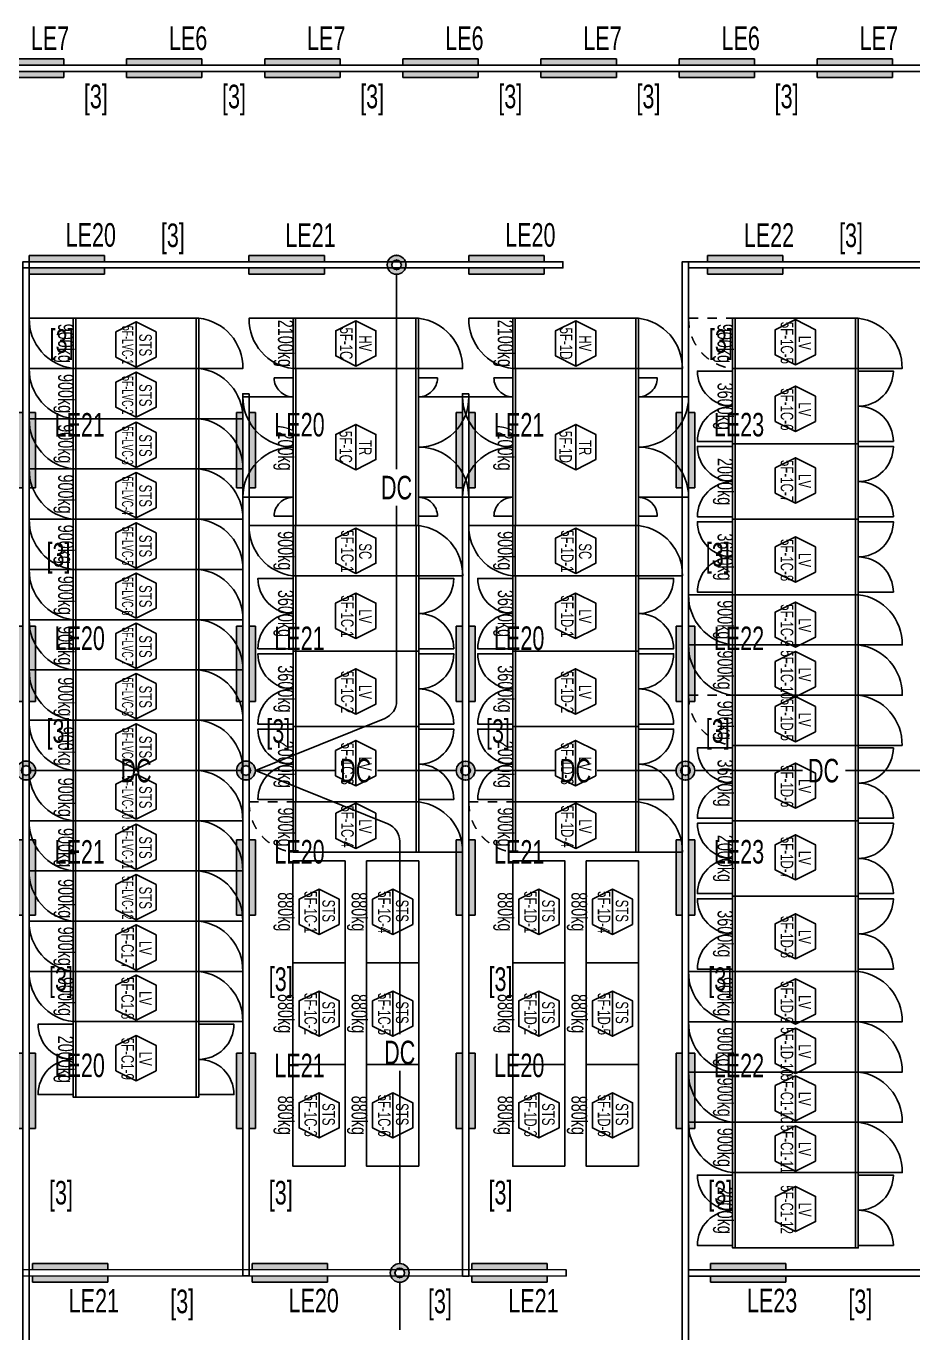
# Model space of a CAD drawing. Header units: millimetres. Extents: x 86947 to 500447, y -530175 to 1059536.
# Drawn here: x 321501 to 335622, y 400695 to 421500 of the extents above; entities that cross this region are included whole.
import ezdxf
from ezdxf.enums import TextEntityAlignment as Align

# ---------------------------------------------------------------- set-up
doc = ezdxf.new("R2010")
doc.units = ezdxf.units.MM
doc.header["$LTSCALE"] = 150
doc.linetypes.add('D1', pattern=[3, 1, -1, 1])
for name, color, linetype in [('------03 Lighting Fixture', 3, 'Continuous'), ('------04 Lighting Switch', 2, 'Continuous'), ('-----25 Emergency Lighting Embeded Wire in Ceiling or Wall', 1, 'Continuous'), ('-----28 Race Way', 1, 'Continuous'), ('-----33 Equipment', 5, 'Continuous'), ('-----36 Dimension', 1, 'Continuous')]:
    doc.layers.add(name, color=color, linetype=linetype)
doc.styles.add('ELEC', font='Dotum.ttf')

# ---------------------------------------------------------------- blocks, each defined once
blk = doc.blocks.new('STS-R')
blk.add_lwpolyline([(886994, -128588), (888614, -128588), (888614, -129418), (886994, -129418), (886994, -128588)])
blk = doc.blocks.new('전기실 장비배치')
at = {"layer": '-----33 Equipment'}
for p, q in [((147594, 498405, 0), (147594, 499205, 0)), ((149514, 498405, 0), (149514, 499205, 0)), ((151095, 498403, 0), (151095, 499203, 0)), ((153013, 498403, 0), (153013, 499203, 0)), ((154595, 498403, 0), (154595, 499203, 0)), ((156513, 498403, 0), (156513, 499203, 0)), ((158095, 498403, 0), (158095, 499203, 0)), ((160013, 498403, 0), (160013, 499203, 0)), ((147594, 497605, 0), (147594, 498405, 0)), ((149514, 497605, 0), (149514, 498405, 0)), ((151099, 495903, 0), (151099, 498403, 0)), ((153013, 495903, 0), (153013, 498403, 0)), ((154599, 495903, 0), (154599, 498403, 0)), ((156513, 495903, 0), (156513, 498403, 0)), ((158097, 498403, 0), (158097, 497203, 0)), ((160015, 498403, 0), (160015, 497203, 0)), ((147594, 496805, 0), (147594, 497605, 0)), ((149514, 496805, 0), (149514, 497605, 0)), ((158097, 497203, 0), (158097, 496003, 0)), ((160015, 497203, 0), (160015, 496003, 0)), ((147594, 496005, 0), (147594, 496805, 0)), ((149514, 496005, 0), (149514, 496805, 0)), ((147594, 495205, 0), (147594, 496005, 0)), ((149514, 495205, 0), (149514, 496005, 0)), ((158097, 496003, 0), (158097, 494803, 0)), ((160015, 496003, 0), (160015, 494803, 0)), ((151095, 495103, 0), (151095, 495903, 0)), ((153015, 495103, 0), (153015, 495903, 0)), ((154595, 495103, 0), (154595, 495903, 0)), ((156515, 495103, 0), (156515, 495903, 0)), ((147594, 494405, 0), (147594, 495205, 0)), ((149514, 494405, 0), (149514, 495205, 0)), ((151098, 495103, 0), (151098, 493903, 0)), ((153016, 495103, 0), (153016, 493903, 0)), ((154598, 495103, 0), (154598, 493903, 0)), ((156516, 495103, 0), (156516, 493903, 0)), ((158094, 494003, 0), (158094, 494803, 0)), ((160014, 494003, 0), (160014, 494803, 0)), ((147594, 493605, 0), (147594, 494405, 0)), ((149514, 493605, 0), (149514, 494405, 0)), ((151098, 493903, 0), (151098, 492703, 0)), ((153016, 493903, 0), (153016, 492703, 0)), ((154598, 493903, 0), (154598, 492703, 0)), ((156516, 493903, 0), (156516, 492703, 0)), ((158094, 493203, 0), (158094, 494003, 0)), ((160014, 493203, 0), (160014, 494003, 0)), ((147594, 492805, 0), (147594, 493605, 0)), ((149514, 492805, 0), (149514, 493605, 0)), ((158095, 492403, 0), (158095, 493203, 0)), ((160013, 492403, 0), (160013, 493203, 0)), ((147593, 492005, 0), (147593, 492805, 0)), ((149513, 492005, 0), (149513, 492805, 0)), ((151098, 492703, 0), (151098, 491503, 0)), ((153016, 492703, 0), (153016, 491503, 0)), ((154598, 492703, 0), (154598, 491503, 0)), ((156516, 492703, 0), (156516, 491503, 0)), ((158097, 492403, 0), (158097, 491203, 0)), ((160015, 492403, 0), (160015, 491203, 0)), ((147593, 491205, 0), (147593, 492005, 0)), ((149513, 491205, 0), (149513, 492005, 0)), ((151096, 490703, 0), (151096, 491503, 0)), ((153014, 490703, 0), (153014, 491503, 0)), ((154596, 490703, 0), (154596, 491503, 0)), ((156514, 490703, 0), (156514, 491503, 0)), ((147593, 490405, 0), (147593, 491205, 0)), ((149513, 490405, 0), (149513, 491205, 0)), ((158097, 491203, 0), (158097, 490003, 0)), ((160015, 491203, 0), (160015, 490003, 0)), ((147593, 489605, 0), (147593, 490405, 0)), ((149513, 489605, 0), (149513, 490405, 0)), ((158097, 490003, 0), (158097, 488803, 0)), ((160015, 490003, 0), (160015, 488803, 0)), ((147593, 488805, 0), (147593, 489605, 0)), ((149513, 488805, 0), (149513, 489605, 0)), ((147593, 488005, 0), (147593, 488805, 0)), ((149513, 488005, 0), (149513, 488805, 0)), ((158094, 488003, 0), (158094, 488803, 0)), ((160014, 488003, 0), (160014, 488803, 0)), ((147596, 488005, 0), (147596, 486805, 0)), ((149514, 488005, 0), (149514, 486805, 0)), ((158094, 487203, 0), (158094, 488003, 0)), ((160014, 487203, 0), (160014, 488003, 0)), ((158094, 486403, 0), (158094, 487203, 0)), ((160014, 486403, 0), (160014, 487203, 0)), ((158094, 485603, 0), (158094, 486403, 0)), ((160014, 485603, 0), (160014, 486403, 0)), ((158097, 485603, 0), (158097, 484403, 0)), ((160015, 485603, 0), (160015, 484403, 0))]:
    blk.add_line(p, q, dxfattribs=at)
at = {"layer": '-----33 Equipment', "elevation": 0}
for points in [[(147554, 498405, -0.385743), (146854, 499205), (147554, 499205)], [(149556, 499205, -0.385743), (150256, 498405), (149556, 498405)], [(151055, 498403, -0.385743), (150355, 499203), (151055, 499203)], [(153055, 499203, -0.385743), (153755, 498403), (153055, 498403)], [(154555, 498403, -0.385743), (153855, 499203), (154555, 499203)], [(156555, 499203, -0.385743), (157255, 498403), (156555, 498403)], [(160055, 499203, -0.385743), (160755, 498403), (160055, 498403)], [(147554, 497605, -0.385743), (146854, 498405), (147554, 498405)], [(149556, 498405, -0.385743), (150256, 497605), (149556, 497605)], [(158055, 497243), (157495, 497243, -0.414214), (158055, 497803, -0.414214), (157495, 498363), (158055, 498363)], [(160055, 497243), (160615, 497243, 0.414214), (160055, 497803, 0.414214), (160615, 498363), (160615, 498363), (160055, 498363)], [(151055, 496053), (150755, 496053, -0.414214), (151055, 496353), (150255, 496353, -0.414214), (151055, 497153, -0.414214), (150255, 497953), (151055, 497953, -0.414214), (150755, 498253), (151055, 498253)], [(153055, 496053), (153355, 496053, 0.414214), (153055, 496353), (153855, 496353, 0.414214), (153055, 497153, 0.414214), (153855, 497953), (153055, 497953, 0.414214), (153355, 498253), (153055, 498253)], [(154555, 496053), (154255, 496053, -0.414214), (154555, 496353), (153755, 496353, -0.414214), (154555, 497153, -0.414214), (153755, 497953), (154555, 497953, -0.414214), (154255, 498253), (154555, 498253)], [(156555, 496053), (156855, 496053, 0.414214), (156555, 496353), (157355, 496353, 0.414214), (156555, 497153, 0.414214), (157355, 497953), (156555, 497953, 0.414214), (156855, 498253), (156555, 498253)], [(147554, 496805, -0.385743), (146854, 497605), (147554, 497605)], [(149556, 497605, -0.385743), (150256, 496805), (149556, 496805)], [(158055, 496043), (157495, 496043, -0.414214), (158055, 496603, -0.414214), (157495, 497163), (158055, 497163)], [(160055, 496043), (160615, 496043, 0.414214), (160055, 496603, 0.414214), (160615, 497163), (160615, 497163), (160055, 497163)], [(147554, 496005, -0.385743), (146854, 496805), (147554, 496805)], [(149556, 496805, -0.385743), (150256, 496005), (149556, 496005)], [(147554, 495205, -0.385743), (146854, 496005), (147554, 496005)], [(149556, 496005, -0.385743), (150256, 495205), (149556, 495205)], [(151055, 495103, -0.385743), (150355, 495903), (151055, 495903)], [(153057, 495903, -0.385743), (153757, 495103), (153057, 495103)], [(154555, 495103, -0.385743), (153855, 495903), (154555, 495903)], [(156557, 495903, -0.385743), (157257, 495103), (156557, 495103)], [(158055, 494843), (157495, 494843, -0.414214), (158055, 495403, -0.414214), (157495, 495963), (158055, 495963)], [(160055, 494843), (160615, 494843, 0.414214), (160055, 495403, 0.414214), (160615, 495963), (160615, 495963), (160055, 495963)], [(147554, 494405, -0.385743), (146854, 495205), (147554, 495205)], [(149556, 495205, -0.385743), (150256, 494405), (149556, 494405)], [(151056, 493943), (150496, 493943, -0.414214), (151056, 494503, -0.414214), (150496, 495063), (151056, 495063)], [(153056, 495063), (153616, 495063), (153616, 495063, -0.414214), (153056, 494503, -0.414214), (153616, 493943), (153056, 493943)], [(154556, 493943), (153996, 493943, -0.414214), (154556, 494503, -0.414214), (153996, 495063), (154556, 495063)], [(156556, 495063), (157116, 495063), (157116, 495063, -0.414214), (156556, 494503, -0.414214), (157116, 493943), (156556, 493943)], [(158054, 494003, -0.385743), (157354, 494803), (158054, 494803)], [(160056, 494803, -0.385743), (160756, 494003), (160056, 494003)], [(147554, 493605, -0.385743), (146854, 494405), (147554, 494405)], [(149556, 494405, -0.385743), (150256, 493605), (149556, 493605)], [(158054, 493203, -0.385743), (157354, 494003), (158054, 494003)], [(160056, 494003, -0.385743), (160756, 493203), (160056, 493203)], [(151056, 492743), (150496, 492743, -0.414214), (151056, 493303, -0.414214), (150496, 493863), (151056, 493863)], [(153056, 492743), (153616, 492743, 0.414214), (153056, 493303, 0.414214), (153616, 493863), (153616, 493863), (153056, 493863)], [(154556, 492743), (153996, 492743, -0.414214), (154556, 493303, -0.414214), (153996, 493863), (154556, 493863)], [(156556, 492743), (157116, 492743, 0.414214), (156556, 493303, 0.414214), (157116, 493863), (157116, 493863), (156556, 493863)], [(147554, 492805, -0.385743), (146854, 493605), (147554, 493605)], [(149556, 493605, -0.385743), (150256, 492805), (149556, 492805)], [(160055, 493203, -0.385743), (160755, 492403), (160055, 492403)], [(147553, 492005, -0.385743), (146853, 492805), (147553, 492805)], [(149555, 492805, -0.385743), (150255, 492005), (149555, 492005)], [(151056, 491543), (150496, 491543, -0.414214), (151056, 492103, -0.414214), (150496, 492663), (151056, 492663)], [(153056, 491543), (153616, 491543, 0.414214), (153056, 492103, 0.414214), (153616, 492663), (153616, 492663), (153056, 492663)], [(154556, 491543), (153996, 491543, -0.414214), (154556, 492103, -0.414214), (153996, 492663), (154556, 492663)], [(156556, 491543), (157116, 491543, 0.414214), (156556, 492103, 0.414214), (157116, 492663), (157116, 492663), (156556, 492663)], [(158055, 491243), (157495, 491243, -0.414214), (158055, 491803, -0.414214), (157495, 492363), (158055, 492363)], [(160055, 491243), (160615, 491243, 0.414214), (160055, 491803, 0.414214), (160615, 492363), (160615, 492363), (160055, 492363)], [(147553, 491205, -0.385743), (146853, 492005), (147553, 492005)], [(149555, 492005, -0.385743), (150255, 491205), (149555, 491205)], [(153056, 491503, -0.385743), (153756, 490703), (153056, 490703)], [(156556, 491503, -0.385743), (157256, 490703), (156556, 490703)], [(147553, 490405, -0.385743), (146853, 491205), (147553, 491205)], [(149555, 491205, -0.385743), (150255, 490405), (149555, 490405)], [(158055, 490043), (157495, 490043, -0.414214), (158055, 490603, -0.414214), (157495, 491163), (158055, 491163)], [(160055, 490043), (160615, 490043, 0.414214), (160055, 490603, 0.414214), (160615, 491163), (160615, 491163), (160055, 491163)], [(147553, 489605, -0.385743), (146853, 490405), (147553, 490405)], [(149555, 490405, -0.385743), (150255, 489605), (149514, 489605)], [(158055, 488843), (157495, 488843, -0.414214), (158055, 489403, -0.414214), (157495, 489963), (158055, 489963)], [(160055, 488843), (160615, 488843, 0.414214), (160055, 489403, 0.414214), (160615, 489963), (160615, 489963), (160055, 489963)], [(147553, 488805, -0.385743), (146853, 489605), (147553, 489605)], [(149555, 489605, -0.385743), (150255, 488805), (149555, 488805)], [(147553, 488005, -0.385743), (146853, 488805), (147553, 488805)], [(149555, 488805, -0.385743), (150255, 488005), (149555, 488005)], [(158054, 488003, -0.385743), (157354, 488803), (158054, 488803)], [(160056, 488803, -0.385743), (160756, 488003), (160056, 488003)], [(147554, 487965), (146994, 487965, 0.414214), (147554, 487405, 0.414214), (146994, 486845), (147554, 486845)], [(149554, 486845), (150114, 486845, 0.414214), (149554, 487405, 0.414214), (150114, 487965), (150114, 487965), (149554, 487965)], [(158054, 487203, -0.385743), (157354, 488003), (158054, 488003)], [(160056, 488003, -0.385743), (160756, 487203), (160056, 487203)], [(158054, 486403, -0.385743), (157354, 487203), (158054, 487203)], [(160056, 487203, -0.385743), (160756, 486403), (160056, 486403)], [(158054, 485603, -0.385743), (157354, 486403), (158054, 486403)], [(160056, 486403, -0.385743), (160756, 485603), (160056, 485603)], [(158055, 485563), (157495, 485563, 0.414214), (158055, 485003, 0.414214), (157495, 484443), (158055, 484443)], [(160055, 484443), (160615, 484443, 0.414214), (160055, 485003, 0.414214), (160615, 485563), (160615, 485563), (160055, 485563)]]:
    blk.add_lwpolyline(points, format="xyb", dxfattribs=at)
for points in [[(147554, 498405), (147554, 499205), (149556, 499205), (149556, 498405)], [(151055, 498403), (151055, 499203), (153055, 499203), (153055, 498403)], [(154555, 498403), (154555, 499203), (156555, 499203), (156555, 498403)], [(158055, 498403), (158055, 499203), (160055, 499203), (160055, 498403)], [(147554, 497605), (147554, 498405), (149556, 498405), (149556, 497605)], [(153055, 495903), (153055, 498403), (151055, 498403), (151055, 495903)], [(156555, 495903), (156555, 498403), (154555, 498403), (154555, 495903)], [(160055, 498403), (160055, 497203), (158055, 497203), (158055, 498403)], [(147554, 496805), (147554, 497605), (149556, 497605), (149556, 496805)], [(160055, 497203), (160055, 496003), (158055, 496003), (158055, 497203)], [(147554, 496005), (147554, 496805), (149556, 496805), (149556, 496005)], [(147554, 495205), (147554, 496005), (149556, 496005), (149556, 495205)], [(160055, 496003), (160055, 494803), (158055, 494803), (158055, 496003)], [(151055, 495103), (151055, 495903), (153057, 495903), (153057, 495103)], [(154555, 495103), (154555, 495903), (156557, 495903), (156557, 495103)], [(147554, 494405), (147554, 495205), (149556, 495205), (149556, 494405)], [(153056, 495103), (153056, 493903), (151056, 493903), (151056, 495103)], [(156556, 495103), (156556, 493903), (154556, 493903), (154556, 495103)], [(158054, 494003), (158054, 494803), (160056, 494803), (160056, 494003)], [(147554, 493605), (147554, 494405), (149556, 494405), (149556, 493605)], [(153056, 493903), (153056, 492703), (151056, 492703), (151056, 493903)], [(156556, 493903), (156556, 492703), (154556, 492703), (154556, 493903)], [(158054, 493203), (158054, 494003), (160056, 494003), (160056, 493203)], [(147554, 492805), (147554, 493605), (149556, 493605), (149556, 492805)], [(158055, 492403), (158055, 493203), (160055, 493203), (160055, 492403)], [(147553, 492005), (147553, 492805), (149555, 492805), (149555, 492005)], [(153056, 492703), (153056, 491503), (151056, 491503), (151056, 492703)], [(156556, 492703), (156556, 491503), (154556, 491503), (154556, 492703)], [(160055, 492403), (160055, 491203), (158055, 491203), (158055, 492403)], [(147553, 491205), (147553, 492005), (149555, 492005), (149555, 491205)], [(151056, 490703), (151056, 491503), (153056, 491503), (153056, 490703)], [(154556, 490703), (154556, 491503), (156556, 491503), (156556, 490703)], [(147553, 490405), (147553, 491205), (149555, 491205), (149555, 490405)], [(160055, 491203), (160055, 490003), (158055, 490003), (158055, 491203)], [(147553, 489605), (147553, 490405), (149555, 490405), (149555, 489605)], [(160055, 490003), (160055, 488803), (158055, 488803), (158055, 490003)], [(147553, 488805), (147553, 489605), (149555, 489605), (149555, 488805)], [(147553, 488005), (147553, 488805), (149555, 488805), (149555, 488005)], [(158054, 488003), (158054, 488803), (160056, 488803), (160056, 488003)], [(149554, 488005), (149554, 486805), (147554, 486805), (147554, 488005)], [(158054, 487203), (158054, 488003), (160056, 488003), (160056, 487203)], [(158054, 486403), (158054, 487203), (160056, 487203), (160056, 486403)], [(158054, 485603), (158054, 486403), (160056, 486403), (160056, 485603)], [(160055, 485603), (160055, 484403), (158055, 484403), (158055, 485603)]]:
    blk.add_lwpolyline(points, close=True, dxfattribs=at)
for points in [[(148555, 498427), (148555, 499147), (148875, 498987), (148875, 498586), (148555, 498427), (148235, 498586), (148235, 498987), (148555, 499147)], [(152055, 498443), (152055, 499163), (152375, 499004), (152375, 498603), (152055, 498443), (151735, 498603), (151735, 499004), (152055, 499163)], [(155557, 498443), (155557, 499163), (155877, 499004), (155877, 498603), (155557, 498443), (155237, 498603), (155237, 499004), (155557, 499163)], [(159055, 498462), (159055, 499182), (159375, 499022), (159375, 498621), (159055, 498462), (158735, 498621), (158735, 499022), (159055, 499182)], [(148555, 497627), (148555, 498347), (148875, 498187), (148875, 497786), (148555, 497627), (148235, 497786), (148235, 498187), (148555, 498347)], [(159055, 497403), (159055, 498123), (159375, 497963), (159375, 497562), (159055, 497403), (158735, 497562), (158735, 497963), (159055, 498123)], [(148555, 496827), (148555, 497547), (148875, 497387), (148875, 496986), (148555, 496827), (148235, 496986), (148235, 497387), (148555, 497547)], [(152055, 496793), (152055, 497513), (152375, 497354), (152375, 496953), (152055, 496793), (151735, 496953), (151735, 497354), (152055, 497513)], [(155557, 496793), (155557, 497513), (155877, 497354), (155877, 496953), (155557, 496793), (155237, 496953), (155237, 497354), (155557, 497513)], [(159055, 496262), (159055, 496982), (159375, 496822), (159375, 496421), (159055, 496262), (158735, 496421), (158735, 496822), (159055, 496982)], [(148555, 496027), (148555, 496747), (148875, 496587), (148875, 496186), (148555, 496027), (148235, 496186), (148235, 496587), (148555, 496747)], [(148555, 495227), (148555, 495947), (148875, 495787), (148875, 495386), (148555, 495227), (148235, 495386), (148235, 495787), (148555, 495947)], [(152055, 495142), (152055, 495862), (152375, 495703), (152375, 495302), (152055, 495142), (151735, 495302), (151735, 495703), (152055, 495862)], [(155557, 495142), (155557, 495862), (155877, 495703), (155877, 495302), (155557, 495142), (155237, 495302), (155237, 495703), (155557, 495862)], [(159055, 495003), (159055, 495723), (159375, 495563), (159375, 495162), (159055, 495003), (158735, 495162), (158735, 495563), (159055, 495723)], [(148555, 494427), (148555, 495147), (148875, 494987), (148875, 494586), (148555, 494427), (148235, 494586), (148235, 494987), (148555, 495147)], [(152054, 494107), (152054, 494827), (152374, 494668), (152374, 494267), (152054, 494107), (151734, 494267), (151734, 494668), (152054, 494827)], [(155556, 494107), (155556, 494827), (155876, 494668), (155876, 494267), (155556, 494107), (155236, 494267), (155236, 494668), (155556, 494827)], [(159055, 493965), (159055, 494685), (159375, 494525), (159375, 494124), (159055, 493965), (158735, 494124), (158735, 494525), (159055, 494685)], [(148555, 493627), (148555, 494347), (148875, 494187), (148875, 493786), (148555, 493627), (148235, 493786), (148235, 494187), (148555, 494347)], [(159055, 493179), (159055, 493899), (159375, 493739), (159375, 493338), (159055, 493179), (158735, 493338), (158735, 493739), (159055, 493899)], [(148555, 492827), (148555, 493547), (148875, 493387), (148875, 492986), (148555, 492827), (148235, 492986), (148235, 493387), (148555, 493547)], [(152054, 492903), (152054, 493623), (152374, 493463), (152374, 493062), (152054, 492903), (151734, 493062), (151734, 493463), (152054, 493623)], [(155556, 492903), (155556, 493623), (155876, 493463), (155876, 493062), (155556, 492903), (155236, 493062), (155236, 493463), (155556, 493623)], [(159055, 492462), (159055, 493182), (159375, 493022), (159375, 492621), (159055, 492462), (158735, 492621), (158735, 493022), (159055, 493182)], [(148555, 492027), (148555, 492747), (148875, 492587), (148875, 492186), (148555, 492027), (148235, 492186), (148235, 492587), (148555, 492747)], [(152054, 491762), (152054, 492482), (152374, 492322), (152374, 491921), (152054, 491762), (151734, 491921), (151734, 492322), (152054, 492482)], [(155556, 491762), (155556, 492482), (155876, 492322), (155876, 491921), (155556, 491762), (155236, 491921), (155236, 492322), (155556, 492482)], [(159055, 491403), (159055, 492123), (159375, 491963), (159375, 491562), (159055, 491403), (158735, 491562), (158735, 491963), (159055, 492123)], [(148555, 491227), (148555, 491947), (148875, 491787), (148875, 491386), (148555, 491227), (148235, 491386), (148235, 491787), (148555, 491947)], [(152056, 490762), (152056, 491482), (152376, 491322), (152376, 490921), (152056, 490762), (151736, 490921), (151736, 491322), (152056, 491482)], [(155558, 490762), (155558, 491482), (155878, 491322), (155878, 490921), (155558, 490762), (155238, 490921), (155238, 491322), (155558, 491482)], [(148555, 490427), (148555, 491147), (148875, 490987), (148875, 490586), (148555, 490427), (148235, 490586), (148235, 490987), (148555, 491147)], [(159055, 490262), (159055, 490982), (159375, 490822), (159375, 490421), (159055, 490262), (158735, 490421), (158735, 490822), (159055, 490982)], [(148555, 489627), (148555, 490347), (148875, 490187), (148875, 489786), (148555, 489627), (148235, 489786), (148235, 490187), (148555, 490347)], [(151471, 490113), (151471, 489393), (151151, 489553), (151151, 489954), (151471, 490113), (151791, 489954), (151791, 489553), (151471, 489393)], [(152643, 490113), (152643, 489393), (152323, 489553), (152323, 489954), (152643, 490113), (152963, 489954), (152963, 489553), (152643, 489393)], [(154971, 490113), (154971, 489393), (154651, 489553), (154651, 489954), (154971, 490113), (155291, 489954), (155291, 489553), (154971, 489393)], [(156143, 490113), (156143, 489393), (155823, 489553), (155823, 489954), (156143, 490113), (156463, 489954), (156463, 489553), (156143, 489393)], [(148555, 488827), (148555, 489547), (148875, 489387), (148875, 488986), (148555, 488827), (148235, 488986), (148235, 489387), (148555, 489547)], [(159055, 489003), (159055, 489723), (159375, 489563), (159375, 489162), (159055, 489003), (158735, 489162), (158735, 489563), (159055, 489723)], [(148555, 488027), (148555, 488747), (148875, 488587), (148875, 488186), (148555, 488027), (148235, 488186), (148235, 488587), (148555, 488747)], [(151471, 488493), (151471, 487773), (151151, 487933), (151151, 488334), (151471, 488493), (151791, 488334), (151791, 487933), (151471, 487773)], [(152643, 488493), (152643, 487773), (152323, 487933), (152323, 488334), (152643, 488493), (152963, 488334), (152963, 487933), (152643, 487773)], [(154971, 488493), (154971, 487773), (154651, 487933), (154651, 488334), (154971, 488493), (155291, 488334), (155291, 487933), (154971, 487773)], [(156143, 488493), (156143, 487773), (155823, 487933), (155823, 488334), (156143, 488493), (156463, 488334), (156463, 487933), (156143, 487773)], [(159055, 487965), (159055, 488685), (159375, 488525), (159375, 488124), (159055, 487965), (158735, 488124), (158735, 488525), (159055, 488685)], [(159055, 487179), (159055, 487899), (159375, 487739), (159375, 487338), (159055, 487179), (158735, 487338), (158735, 487739), (159055, 487899)], [(148556, 487063), (148556, 487783), (148876, 487624), (148876, 487223), (148556, 487063), (148236, 487223), (148236, 487624), (148556, 487783)], [(159055, 486425), (159055, 487145), (159375, 486986), (159375, 486585), (159055, 486425), (158735, 486585), (158735, 486986), (159055, 487145)], [(151471, 486873), (151471, 486153), (151151, 486313), (151151, 486714), (151471, 486873), (151791, 486714), (151791, 486313), (151471, 486153)], [(152643, 486873), (152643, 486153), (152323, 486313), (152323, 486714), (152643, 486873), (152963, 486714), (152963, 486313), (152643, 486153)], [(154971, 486873), (154971, 486153), (154651, 486313), (154651, 486714), (154971, 486873), (155291, 486714), (155291, 486313), (154971, 486153)], [(156143, 486873), (156143, 486153), (155823, 486313), (155823, 486714), (156143, 486873), (156463, 486714), (156463, 486313), (156143, 486153)], [(159055, 485625), (159055, 486345), (159375, 486186), (159375, 485785), (159055, 485625), (158735, 485785), (158735, 486186), (159055, 486345)], [(159056, 484662), (159056, 485382), (159376, 485222), (159376, 484821), (159056, 484662), (158736, 484821), (158736, 485222), (159056, 485382)]]:
    blk.add_lwpolyline(points, dxfattribs=at)
at = {"layer": '-----33 Equipment', "linetype": 'D1', "elevation": 0}
for points in [[(158055, 498403, -0.385743), (157355, 499203), (158055, 499203)], [(158055, 492403, -0.385743), (157355, 493203), (158055, 493203)], [(151056, 490703, -0.385743), (150356, 491503), (151056, 491503)], [(154556, 490703, -0.385743), (153856, 491503), (154556, 491503)]]:
    blk.add_lwpolyline(points, format="xyb", dxfattribs=at)
at = {"layer": '-----33 Equipment', "xscale": -1, "rotation": 270}
for p in [(280472, -398050, 0), (281644, -398050, 0), (283972, -398050, 0), (285144, -398050, 0), (280472, -399670, 0), (281644, -399670, 0), (283972, -399670, 0), (285144, -399670, 0), (280472, -401290, 0), (281644, -401290, 0), (283972, -401290, 0), (285144, -401290, 0)]:
    blk.add_blockref('STS-R', p, dxfattribs=at)
at = {"layer": '-----33 Equipment', "style": 'ELEC', "width": 0.7}
for s, p in [('900kg', (147408, 498805, 0)), ('2100kg', (150909, 498804, 0)), ('2100kg', (154409, 498804, 0)), ('900kg', (157909, 498803, 0)), ('900kg', (147408, 498005, 0)), ('3600kg', (157909, 497803, 0)), ('900kg', (147408, 497205, 0)), ('7200kg', (150909, 497153, 0)), ('7200kg', (154409, 497153, 0)), ('2000kg', (157909, 496603, 0)), ('900kg', (147408, 496405, 0)), ('900kg', (147408, 495605, 0)), ('900kg', (150909, 495503, 0)), ('900kg', (154409, 495503, 0)), ('3600kg', (157909, 495403, 0)), ('900kg', (147408, 494791, 0)), ('3600kg', (150910, 494503, 0)), ('3600kg', (154410, 494503, 0)), ('900kg', (157908, 494403, 0)), ('900kg', (147408, 493991, 0)), ('900kg', (157908, 493603, 0)), ('3600kg', (150910, 493303, 0)), ('3600kg', (154410, 493303, 0)), ('900kg', (147408, 493177, 0)), ('900kg', (157909, 492803, 0)), ('900kg', (147408, 492391, 0)), ('2000kg', (150910, 492103, 0)), ('2000kg', (154410, 492103, 0)), ('3600kg', (157909, 491803, 0)), ('900kg', (147408, 491577, 0)), ('900kg', (150910, 491103, 0)), ('900kg', (154410, 491103, 0)), ('900kg', (147408, 490777, 0)), ('2000kg', (157909, 490603, 0)), ('900kg', (147408, 489964, 0)), ('880kg', (150910, 489754, 0)), ('880kg', (152082, 489754, 0)), ('880kg', (154410, 489754, 0)), ('880kg', (155582, 489754, 0)), ('3600kg', (157909, 489403, 0)), ('900kg', (147407, 489205, 0)), ('900kg', (147407, 488405, 0)), ('900kg', (157908, 488403, 0)), ('880kg', (150910, 488134, 0)), ('880kg', (152082, 488134, 0)), ('880kg', (154410, 488134, 0)), ('880kg', (155582, 488134, 0)), ('900kg', (157908, 487603, 0)), ('2000kg', (147408, 487405, 0)), ('900kg', (157908, 486803, 0)), ('880kg', (150910, 486514, 0)), ('880kg', (152082, 486514, 0)), ('880kg', (154410, 486514, 0)), ('880kg', (155582, 486514, 0)), ('900kg', (157908, 486003, 0)), ('2000kg', (157909, 485003, 0))]:
    blk.add_text(s, height=250, rotation=270, dxfattribs=at).set_placement(p, align=Align.MIDDLE)
at = {"layer": '-----33 Equipment', "style": 'ELEC'}
for s, height, width, p in [('5F-1C-5', 200, 0.7, (158921, 498812, 0)), ('5F-LVC-1', 180, 0.6, (148421, 498778, 0)), ('STS', 200, 0.7, (148706, 498778, 0)), ('5F-1C', 200, 0.7, (151903, 498803, 0)), ('HV', 200, 0.7, (152206, 498803, 0)), ('5F-1D', 200, 0.7, (155405, 498803, 0)), ('HV', 200, 0.7, (155708, 498803, 0)), ('LV', 200, 0.7, (159206, 498812, 0)), ('5F-LVC-2', 180, 0.6, (148421, 497978, 0)), ('STS', 200, 0.7, (148706, 497978, 0)), ('5F-1C-6', 200, 0.7, (158921, 497753, 0)), ('LV', 200, 0.7, (159206, 497753, 0)), ('5F-LVC-3', 180, 0.6, (148421, 497178, 0)), ('STS', 200, 0.7, (148706, 497178, 0)), ('5F-1C', 200, 0.7, (151896, 497156, 0)), ('TR', 200, 0.7, (152206, 497144, 0)), ('5F-1D', 200, 0.7, (155398, 497156, 0)), ('TR', 200, 0.7, (155708, 497144, 0)), ('5F-1C-7', 200, 0.7, (158921, 496612, 0)), ('5F-LVC-4', 180, 0.6, (148421, 496378, 0)), ('LV', 200, 0.7, (159206, 496612, 0)), ('STS', 200, 0.7, (148706, 496378, 0)), ('5F-LVC-5', 180, 0.6, (148421, 495578, 0)), ('5F-1C-1', 200, 0.7, (151921, 495493, 0)), ('5F-1D-1', 200, 0.7, (155423, 495493, 0)), ('STS', 200, 0.7, (148706, 495578, 0)), ('SC', 200, 0.7, (152206, 495493, 0)), ('SC', 200, 0.7, (155708, 495493, 0)), ('5F-1C-8', 200, 0.7, (158921, 495353, 0)), ('LV', 200, 0.7, (159206, 495353, 0)), ('5F-LVC-6', 180, 0.6, (148421, 494778, 0)), ('STS', 200, 0.7, (148706, 494778, 0)), ('5F-1C-1', 200, 0.7, (151920, 494458, 0)), ('5F-1D-1', 200, 0.7, (155422, 494458, 0)), ('LV', 200, 0.7, (152205, 494458, 0)), ('LV', 200, 0.7, (155707, 494458, 0)), ('5F-1C-9', 200, 0.7, (158921, 494315, 0)), ('LV', 200, 0.7, (159206, 494315, 0)), ('5F-LVC-7', 180, 0.6, (148421, 493978, 0)), ('STS', 200, 0.7, (148706, 493978, 0)), ('5F-1C-10', 200, 0.7, (158921, 493530, 0)), ('5F-1C-2', 200, 0.7, (151920, 493253, 0)), ('5F-1D-2', 200, 0.7, (155422, 493253, 0)), ('LV', 200, 0.7, (159206, 493530, 0)), ('5F-LVC-8', 180, 0.6, (148421, 493178, 0)), ('STS', 200, 0.7, (148706, 493178, 0)), ('LV', 200, 0.7, (152205, 493253, 0)), ('LV', 200, 0.7, (155707, 493253, 0)), ('5F-1D-5', 200, 0.7, (158921, 492812, 0)), ('LV', 200, 0.7, (159206, 492812, 0)), ('5F-LVC-9', 180, 0.6, (148421, 492378, 0)), ('STS', 200, 0.7, (148706, 492378, 0)), ('5F-1C-3', 200, 0.7, (151920, 492112, 0)), ('5F-1D-3', 200, 0.7, (155422, 492112, 0)), ('LV', 200, 0.7, (152205, 492112, 0)), ('LV', 200, 0.7, (155707, 492112, 0)), ('5F-1D-6', 200, 0.7, (158921, 491753, 0)), ('5F-LVC-10', 180, 0.6, (148421, 491578, 0)), ('LV', 200, 0.7, (159206, 491753, 0)), ('STS', 200, 0.7, (148706, 491578, 0)), ('5F-1C-4', 200, 0.7, (151922, 491112, 0)), ('5F-1D-4', 200, 0.7, (155424, 491112, 0)), ('LV', 200, 0.7, (152207, 491112, 0)), ('LV', 200, 0.7, (155709, 491112, 0)), ('5F-LVC-11', 180, 0.6, (148421, 490778, 0)), ('STS', 200, 0.7, (148706, 490778, 0)), ('5F-1D-7', 200, 0.7, (158921, 490612, 0)), ('LV', 200, 0.7, (159206, 490612, 0)), ('5F-LVC-12', 180, 0.6, (148421, 489978, 0)), ('STS', 200, 0.7, (148706, 489978, 0)), ('5F-1C-1', 200, 0.7, (151337, 489748, 0)), ('5F-1C-4', 200, 0.7, (152509, 489748, 0)), ('5F-1D-1', 200, 0.7, (154837, 489748, 0)), ('5F-1D-4', 200, 0.7, (156009, 489748, 0)), ('STS', 200, 0.7, (151622, 489770, 0)), ('STS', 200, 0.7, (152794, 489770, 0)), ('STS', 200, 0.7, (155122, 489770, 0)), ('STS', 200, 0.7, (156294, 489770, 0)), ('5F-1D-8', 200, 0.7, (158921, 489353, 0)), ('5F-C1-7', 200, 0.7, (148421, 489178, 0)), ('LV', 200, 0.7, (159206, 489353, 0)), ('LV', 200, 0.7, (148706, 489178, 0)), ('5F-C1-8', 200, 0.7, (148421, 488378, 0)), ('5F-1D-9', 200, 0.7, (158921, 488315, 0)), ('LV', 200, 0.7, (148706, 488378, 0)), ('5F-1C-2', 200, 0.7, (151337, 488128, 0)), ('STS', 200, 0.7, (151622, 488150, 0)), ('5F-1C-5', 200, 0.7, (152509, 488128, 0)), ('STS', 200, 0.7, (152794, 488150, 0)), ('5F-1D-2', 200, 0.7, (154837, 488128, 0)), ('STS', 200, 0.7, (155122, 488150, 0)), ('5F-1D-5', 200, 0.7, (156009, 488128, 0)), ('STS', 200, 0.7, (156294, 488150, 0)), ('LV', 200, 0.7, (159206, 488315, 0)), ('5F-1D-10', 200, 0.7, (158921, 487530, 0)), ('5F-C1-9', 200, 0.7, (148422, 487414, 0)), ('LV', 200, 0.7, (148707, 487414, 0)), ('LV', 200, 0.7, (159206, 487530, 0)), ('5F-C1-10', 200, 0.7, (158921, 486776, 0)), ('5F-1C-3', 200, 0.7, (151337, 486508, 0)), ('5F-1C-6', 200, 0.7, (152509, 486508, 0)), ('5F-1D-3', 200, 0.7, (154837, 486508, 0)), ('5F-1D-6', 200, 0.7, (156009, 486508, 0)), ('LV', 200, 0.7, (159206, 486776, 0)), ('STS', 200, 0.7, (151622, 486530, 0)), ('STS', 200, 0.7, (152794, 486530, 0)), ('STS', 200, 0.7, (155122, 486530, 0)), ('STS', 200, 0.7, (156294, 486530, 0)), ('5F-C1-11', 200, 0.7, (158921, 485976, 0)), ('LV', 200, 0.7, (159206, 485976, 0)), ('5F-C1-12', 200, 0.7, (158922, 485012, 0)), ('LV', 200, 0.7, (159207, 485012, 0))]:
    blk.add_text(s, height=height, rotation=270, dxfattribs=dict(at, width=width)).set_placement(p, align=Align.MIDDLE_CENTER)
blk = doc.blocks.new('E17')
h = blk.add_hatch(color=256)
h.paths.add_polyline_path([(600, 100), (-600, 100), (-600, 0), (600, 0)])
h.paths.add_polyline_path([(600, -100), (-600, -100), (-600, -200), (600, -200)])
for p, q in [((-600, 100), (600, 100)), ((-600, 100), (-600, 0)), ((600, 100), (600, 0)), ((600, 100), (600, 0)), ((-600, -100), (-600, -200)), ((-600, -200), (600, -200)), ((600, -100), (600, -200))]:
    blk.add_line(p, q)
blk = doc.blocks.new('D01')
at = {"linetype": 'Continuous'}
blk.add_circle((0, 0), 150, dxfattribs=at)
for p in [(-150, 0), (0, 150), (150, 0), (0, -150)]:
    blk.add_point(p)
blk = doc.blocks.new('E01')
h = blk.add_hatch(color=256)
edge = h.paths.add_edge_path(flags=17)
edge.add_arc((0, 0), 75, 0, 360)
edge = h.paths.add_edge_path()
edge.add_arc((0, 0), 150, 0, 360)
blk.add_blockref('D01', (0, 0))
at = {"xscale": 0.5, "yscale": 0.5, "zscale": 0.5}
blk.add_blockref('D01', (0, 0), dxfattribs=at)

msp = doc.modelspace()

# ---------------------------------------------------------------- linework, layer by layer
at = {"layer": '-----25 Emergency Lighting Embeded Wire in Ceiling or Wall'}
for p, q in [((327400, 417549), (327400, 414444)), ((327400, 413862), (327400, 410757)), ((325151, 409648), (327212, 410479)), ((321651, 409648), (322918, 409648)), ((323598, 409648), (324851, 409648)), ((325151, 409648), (326417, 409648)), ((325151, 409648), (327262, 408798)), ((327098, 409647), (328350, 409647)), ((328650, 409647), (329917, 409647)), ((330597, 409647), (331850, 409647)), ((332150, 409647), (333867, 409647)), ((334547, 409647), (336250, 409647)), ((327450, 405451), (327450, 408520)), ((327450, 401800), (327450, 404869)), ((327450, 401500), (327450, 400741))]:
    msp.add_line(p, q, dxfattribs=at)
for centre, start, end in [((327100, 410757), 291.9399, 0), ((327150, 408520), 0, 68.0601)]:
    msp.add_arc(centre, 300, start, end, dxfattribs=at)
at = {"layer": '-----28 Race Way', "elevation": 0}
for points in [[(342200, 420780), (309600, 420780), (309600, 420880), (342200, 420880)], [(321451, 417749), (321451, 417649), (330050, 417649), (330050, 417749)], [(321551, 417749), (321451, 417749), (321451, 399201), (321551, 399201)], [(332050, 417749), (331950, 417749), (331950, 399200), (332050, 399200)], [(332050, 417749), (332050, 417649), (340850, 417649), (340850, 417749)], [(325051, 415648), (324951, 415648), (324951, 401602), (325051, 401602)], [(328550, 415647), (328450, 415647), (328450, 401600), (328550, 401600)], [(321451, 401702), (321451, 401602), (330100, 401600), (330100, 401700)], [(332050, 401700), (332050, 401600), (340900, 401600), (340900, 401700)]]:
    msp.add_lwpolyline(points, close=True, dxfattribs=at)

# ---------------------------------------------------------------- block references
at = {"layer": '------03 Lighting Fixture', "color": 3, "rotation": 180.0000000000018}
for p in [(321500, 420780), (323700, 420780), (325900, 420780), (328100, 420780), (330300, 420780), (332500, 420780), (334700, 420780)]:
    msp.add_blockref('E17', p, dxfattribs=at)
at = {"layer": '------03 Lighting Fixture', "color": 3, "xscale": -1}
for p, rotation in [((322150, 417649), 180), ((325650, 417649), 180), ((329150, 417649), 180), ((332950, 417649), 180), ((321451, 414747), 90), ((324951, 414747), 90), ((328450, 414747), 90), ((331950, 414747), 90), ((321451, 411347), 90), ((324951, 411347), 90), ((328450, 411347), 90), ((331950, 411347), 90), ((321451, 407947), 90), ((324951, 407947), 90), ((328450, 407947), 90), ((331950, 407947), 90), ((321451, 404547), 90), ((324951, 404547), 90), ((328450, 404547), 90), ((331950, 404547), 90), ((322200, 401600), 180), ((325700, 401600), 180), ((329200, 401600), 180), ((333000, 401600), 180)]:
    msp.add_blockref('E17', p, dxfattribs=dict(at, rotation=rotation))
at = {"layer": '------03 Lighting Fixture'}
for p in [(327400, 417699), (321501, 409648), (325001, 409648), (328500, 409647), (332000, 409647), (327450, 401650)]:
    msp.add_blockref('E01', p, dxfattribs=at)
at = {"layer": '-----36 Dimension'}
msp.add_blockref('전기실 장비배치', (174696, -82355), dxfattribs=at)

# ---------------------------------------------------------------- texts
at = {"layer": '------04 Lighting Switch', "style": 'ELEC', "width": 0.7}
for s, p in [('LE6', (324080, 421307)), ('LE6', (328480, 421307)), ('LE6', (332880, 421307)), ('LE7', (321880, 421307)), ('LE7', (326280, 421307)), ('LE7', (330680, 421307)), ('LE7', (335080, 421307)), ('LE20', (322530, 418176)), ('LE21', (326030, 418176)), ('LE20', (329530, 418176)), ('LE22', (333330, 418176)), ('LE21', (322354, 415155)), ('LE20', (325854, 415155)), ('LE21', (329353, 415155)), ('LE23', (332853, 415155)), ('LE20', (322354, 411755)), ('LE21', (325854, 411755)), ('LE20', (329353, 411755)), ('LE22', (332853, 411755)), ('LE21', (322354, 408355)), ('LE20', (325854, 408355)), ('LE21', (329353, 408355)), ('LE23', (332853, 408355)), ('LE20', (322354, 404955)), ('LE21', (325854, 404955)), ('LE20', (329353, 404955)), ('LE22', (332853, 404955)), ('LE21', (322580, 401210)), ('LE20', (326080, 401210)), ('LE21', (329580, 401210)), ('LE23', (333380, 401210))]:
    msp.add_text(s, height=375, dxfattribs=at).set_placement(p, align=Align.MIDDLE)
at = {"layer": '-----25 Emergency Lighting Embeded Wire in Ceiling or Wall', "style": 'ELEC', "width": 0.7}
for p in [(327400, 414153), (323251, 409648), (326751, 409648), (330250, 409647), (334200, 409647), (327450, 405160)]:
    msp.add_text('DC', height=375, dxfattribs=at).set_placement(p, align=Align.MIDDLE)
at = {"layer": '-----28 Race Way', "style": 'ELEC', "width": 0.7}
for p in [(322611, 420333), (324811, 420333), (327011, 420333), (329211, 420333), (331411, 420333), (333611, 420333), (323837, 418123), (334637, 418123), (322066, 416439), (332565, 416439), (322016, 413037), (332515, 413037), (322016, 410232), (325516, 410232), (329015, 410232), (332515, 410232), (323986, 401149), (328091, 401149), (334786, 401149)]:
    msp.add_text('[3]', height=375, dxfattribs=at).set_placement(p, align=Align.MIDDLE)
for p in [(322056, 406280), (325556, 406280), (329055, 406280), (332555, 406280), (322056, 402880), (325556, 402880), (329055, 402880), (332555, 402880)]:
    msp.add_text('[3]', height=375, rotation=359.9999, dxfattribs=at).set_placement(p, align=Align.MIDDLE)

doc.saveas('drawing.dxf')
